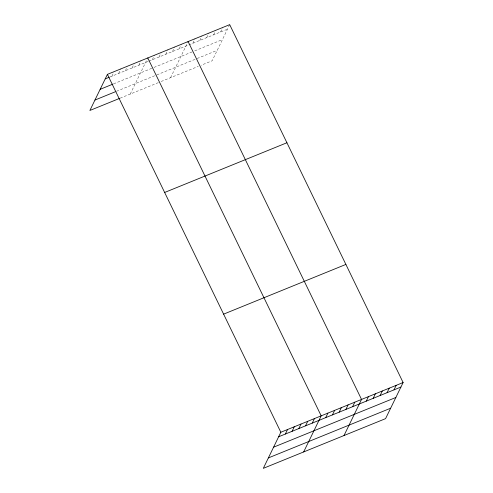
<?xml version="1.0" encoding="UTF-8"?>
<svg xmlns="http://www.w3.org/2000/svg" width="493" height="493" viewBox="0 0 493 493"><rect width="100%" height="100%" fill="white"/><g stroke="black" fill="none" stroke-linecap="round" stroke-linejoin="round"><path stroke-width="0.37" stroke-dasharray="2.46 1.85" d="M111.942 76.162L113.828 72.28M118.671 73.426L120.871 68.897M125.395 70.69L127.28 66.808M132.118 67.96L134.004 64.078M138.847 65.224L141.047 60.694M130.238 94.064L147.456 58.605M152.294 59.752L154.494 55.222M159.023 57.022L161.223 52.492M165.747 54.285L167.947 49.756M172.47 51.549L174.67 47.02M179.199 48.819L181.399 44.29M170.59 77.66L188.123 41.554M192.849 43.267L195.049 38.737M199.782 40.451L201.982 35.921M206.709 37.628L208.909 33.099M213.642 34.812L215.521 30.93M220.568 31.996L222.768 27.466M229.695 24.65L212.163 60.756L201.076 65.267M109.927 76.982L148.264 61.397M148.935 61.12L227.495 29.179M113.612 83.847L152.614 67.985M153.964 67.442L193.336 51.432M194.723 50.871L222.435 39.6M116.465 91.304L155.474 75.441M156.817 74.893L196.436 58.79M197.132 58.507L217.222 50.335M120.15 98.169L158.481 82.584M161.174 81.487L198.303 66.389"/><path stroke-width="0.74" d="M403.114 382.531L280.837 432.244L263.305 468.35L385.581 418.637L403.114 382.531L229.695 24.65L107.419 74.363L89.886 110.469L119.479 98.44M285.361 434.037L287.561 429.508M292.09 431.301L294.284 426.778M298.813 428.571L301.013 424.042M305.537 425.835L307.737 421.305M312.266 423.099L314.46 418.569M303.657 451.945L321.19 415.839L147.771 57.958M325.713 417.633L327.913 413.103M332.442 414.896L334.636 410.367M339.166 412.166L341.366 407.637M345.889 409.43L348.089 404.901M352.612 406.694L354.812 402.165M344.009 435.541L361.542 399.429L188.123 41.554M366.268 401.142L368.468 396.612M373.201 398.326L375.395 393.796M380.128 395.509L382.328 390.98M387.054 392.693L389.254 388.164M393.987 389.877L396.187 385.347M105.219 78.892L109.255 77.253M100.159 89.313L112.934 84.118M94.946 100.054L115.122 91.846M164.644 192.467L286.926 142.748M223.606 314.146L345.889 264.427M278.637 436.773L400.914 387.054M273.578 447.194L395.854 397.475M268.365 457.929L390.641 408.216M107.419 74.363L280.837 432.244"/></g></svg>
